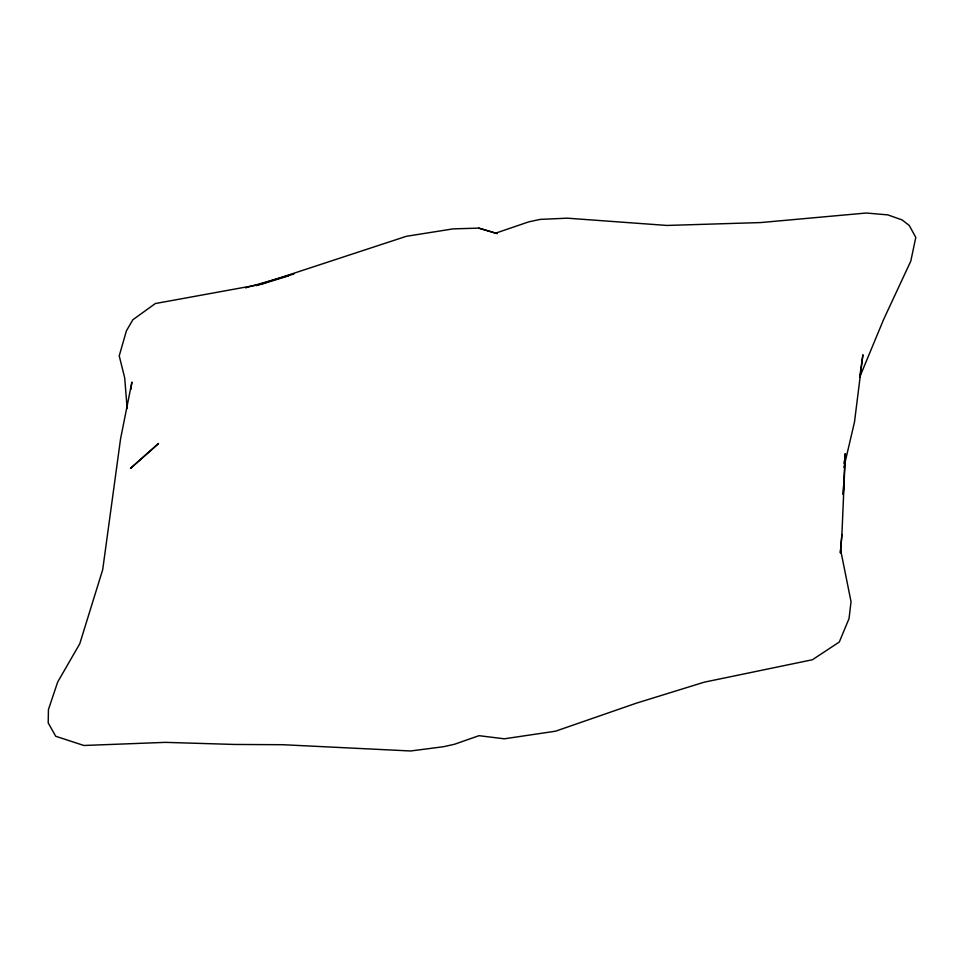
<?xml version="1.0" encoding="UTF-8"?>
<svg xmlns="http://www.w3.org/2000/svg" width="964" height="964" viewBox="0 0 964 964"><rect width="100%" height="100%" fill="white"/><g stroke="black" fill="none" stroke-linecap="round" stroke-linejoin="round"><path stroke-width="1.45" d="M840.367 552.89L841.909 534.502L845.356 453.707L844.946 456.502M845.356 453.707L843.187 494.52L843.91 481.53M840.355 552.493L841.909 534.502M130.923 389.396L131.899 382.045L120.56 438.873L102.702 569.652L79.747 643.807L57.707 681.982L48.441 709.54L48.2 722.904L55.731 736.267L83.868 745.485L165.398 742.364L234.469 744.449L282.789 744.714L410.652 750.98L443.524 746.714L454.442 744.28L479.012 735.677L504.305 738.81L555.541 731.194L636.095 703.262L704.238 682.175L812.411 659.75L839.295 642.024L849.055 618.526L851.031 601.657L840.62 549.938M843.934 463.479L844.344 460.684M843.886 467.407L854.49 422.063L862.913 354.752L859.671 377.249L883.566 319.59L910.799 261.099L915.8 237.373L909.209 225.419L902.099 219.925L887.82 214.888L866.299 213.02L760.656 222.564L666.968 225.443L567.206 218.177L540.177 219.394L528.826 221.841L495.713 233.131L478.771 228.119L453.104 228.878L406.314 236.313L256.087 285.657M288.453 275.897L261.871 284.127L155.337 303.54L132.887 319.735L126.417 330.809L119.223 355.873L124.705 377.924L127.14 408.555M245.543 287.85L293.936 274.029M478.771 228.119L497.135 233.625M132.405 466.624L130.465 468.456L158.554 443.512L132.405 466.624"/></g></svg>
